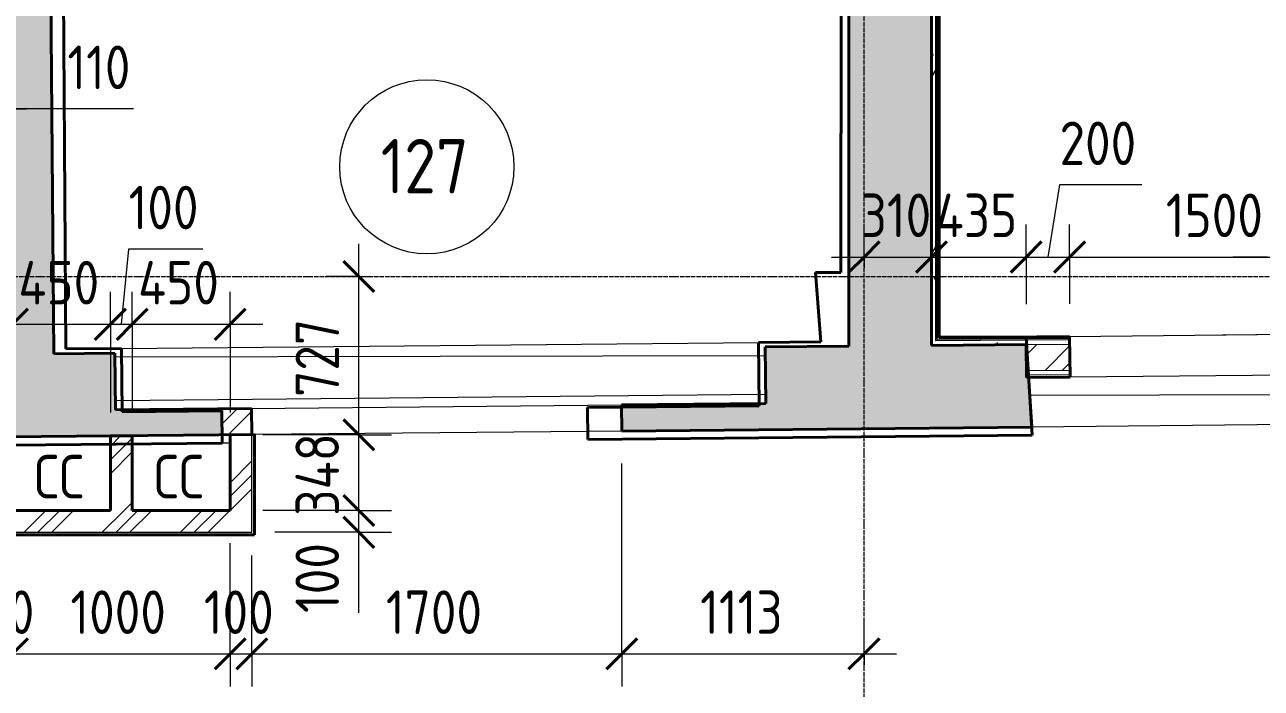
# Model space of a CAD drawing. Header units: millimetres. Extents: x -11886 to 68941, y -8130 to 45506.
# Drawn here: x 42554 to 48235, y 11365 to 14414 of the extents above; entities that cross this region are included whole.
import ezdxf

# ---------------------------------------------------------------- set-up
doc = ezdxf.new("R2010")
doc.units = ezdxf.units.MM
doc.linetypes.add('ADSK_Линия сетки', pattern=[25, 20, -2.5, 0, -2.5])
for name, color, linetype, lineweight in [('Аннотация', 7, 'Continuous', 9), ('Марки помещений', 7, 'Continuous', 20), ('Оси', 7, 'Continuous', 9), ('Перекрытие', 7, 'Continuous', 18), ('Размеры', 7, 'Continuous', 9), ('Размеры-100', 7, 'Continuous', 9), ('Стены', 7, 'Continuous', 18), ('Стены внутренние', 7, 'Continuous', 18), ('Стены штриховка', 7, 'Continuous', 18)]:
    doc.layers.add(name, color=color, linetype=linetype, lineweight=lineweight)
doc.layers.add('Стены разрез', color=7, linetype='Continuous', lineweight=40, true_color=0xbb5389)
doc.styles.add('GOST Common_1', font='GOST_Common.ttf', dxfattribs={"width": 0.9, "height": 200})
doc.styles.add('GOST Common_2', font='GOST_Common.ttf', dxfattribs={"width": 0.9, "height": 250})
doc.dimstyles.new('ADSK_Основной_2_мм_Округление_до_1_мм_1', dxfattribs={"dimscale": 304.8, "dimtxt": 201.142999, "dimasz": 0.463911, "dimexe": 0.492126, "dimexo": 0.492126, "dimgap": 0.098425, "dimtad": 1, "dimdec": 0, "dimdsep": 46, "dimtxsty": 'GOST Common_1', "dimblk1": 'OBLIQUE', "dimblk2": 'OBLIQUE', "dimsah": 1, "dimcen": 0.09, "dimdle": 0.492126, "dimazin": 2, "dimtfac": 1, "dimtdec": 4, "dimtix": 1, "dimtmove": 1, "dimatfit": 3, "dimfxl": 1, "dimtvp": 1, "dimtolj": 1, "dimtzin": 0, "dimlwd": 20, "dimlwe": 20, "dimarcsym": 2})
doc.dimstyles.new('ADSK_Основной_2_мм_Округление_до_1_мм_2', dxfattribs={"dimscale": 304.8, "dimtxt": 201.142999, "dimasz": 0.463911, "dimexe": 0.492126, "dimexo": 0.492126, "dimgap": 0.098425, "dimtad": 1, "dimdec": 0, "dimdsep": 46, "dimtxsty": 'GOST Common_1', "dimblk1": 'OBLIQUE', "dimblk2": 'OBLIQUE', "dimsah": 1, "dimcen": 0.09, "dimdle": 0.492126, "dimazin": 2, "dimtfac": 1, "dimtdec": 4, "dimtix": 1, "dimtmove": 0, "dimatfit": 3, "dimfxl": 1, "dimtvp": 1, "dimtolj": 1, "dimtzin": 0, "dimlwd": 20, "dimlwe": 20, "dimarcsym": 2})
pattern_1 = [(45, (0, 0), (-179.6051, 179.6051), []), (45, (63.5, 0), (0, 359.2102), []), (45, (-63.5, 0), (0, 359.2102), [])]
pattern_2 = [(45, (0, 0), (-117.8655, 117.8655), []), (45, (78.58, 0), (-117.8655, 117.8655), [])]
pattern_3 = [(0, (0, 0), (406.4, 101.6), [33.528, -271.272, 33.528, -271.272, -1625.6]), (0, (0, 0), (406.4, 101.6), [-609.6, 33.528, -576.072, 33.528, -271.272, -711.2]), (0, (0, 0), (406.4, 101.6), [-1524, 33.528, -169.672, 33.528, -474.472]), (120, (152.4, 50.8), (-291.18818, 301.15272), [33.528, -271.272, 33.528, -271.272, -1625.6]), (120, (152.4, 50.8), (-291.18818, 301.15272), [-609.6, 33.528, -576.072, 33.528, -271.272, -711.2]), (120, (152.4, 50.8), (-291.18818, 301.15272), [-1524, 33.528, -169.672, 33.528, -474.472]), (240, (203.2, 254), (-115.21182, -402.75272), [33.528, -271.272, 33.528, -271.272, -1625.6]), (240, (203.2, 254), (-115.21182, -402.75272), [-609.6, 33.528, -576.072, 33.528, -271.272, -711.2]), (240, (203.2, 254), (-115.21182, -402.75272), [-1524, 33.528, -169.672, 33.528, -474.472])]

# ---------------------------------------------------------------- blocks, each defined once
blk = doc.blocks.new('Существующие стены 1 эт - Существующие стены 1 эт-653793-01 План 1-го этажа кладочный')
at = {"layer": 'Стены', "color": 243, "true_color": 0xbb5389}
for p, q in [((48057.4, 12988.2), (48881.7, 12998)), ((42998, 12926.8), (45925.7, 12954)), ((43000.6, 12644.7), (42998, 12926.8)), ((45925.7, 12954), (45928.3, 12672.8)), ((47171.4, 12711.4), (47168.5, 12758.2)), ((47171.4, 12711.4), (48926.4, 12715.9)), ((43460, 12490.8), (43459.7, 12529.1)), ((42947, 12485.8), (42485.9, 12481.3)), ((43497, 12491.2), (43047, 12486.8)), ((43497, 12491.2), (43460, 12490.8))]:
    blk.add_line(p, q, dxfattribs=at)
at = {"layer": 'Стены разрез'}
for p, q in [((46753.5, 20347.9), (46754.6, 12979.9)), ((42742.3, 12924.4), (42704.1, 18614.3)), ((46311.8, 18629.8), (46303.4, 13275.5)), ((46303.4, 13275.5), (46187.6, 13275.7)), ((46187.6, 13275.7), (46210.8, 12956.7)), ((46210.8, 12956.7), (45925.7, 12954)), ((47154.9, 12977.5), (46754.6, 12979.9)), ((47182.8, 12527.4), (47154.9, 12977.5)), ((42998, 12926.8), (42742.3, 12924.4)), ((42998, 12926.8), (43000.7, 12635.2)), ((45925.7, 12954), (45928.4, 12662.4)), ((43458.6, 12639.4), (43000.7, 12635.2)), ((43460, 12490.8), (43458.6, 12639.4)), ((45139.7, 12655), (45928.4, 12662.4)), ((45141.2, 12507.4), (45139.7, 12655)), ((45141.2, 12507.4), (47182.8, 12527.4)), ((42485.9, 12481.3), (43460, 12490.8))]:
    blk.add_line(p, q, dxfattribs=at)
blk = doc.blocks.new('ADSK_Марка_Помещение_ОдноЗначение - Номер-247393-01 План 1-го этажа кладочный')
at = {"layer": 'Марки помещений'}
blk.add_circle((0, 0), 4, dxfattribs=at)
blk = doc.blocks.new('DIMBLOCK339-01 План 1-го этажа кладочный')
at = {"layer": 'Размеры-100', "lineweight": 20, "transparency": 16777216}
for p, q in [((42300.2, 14026.8), (42300.2, 14176.8)), ((42409.9, 14026.8), (42409.9, 14176.8)), ((42300.2, 14026.8), (42559.9, 14026.8)), ((42300.2, 14026.8), (42300.2, 13897)), ((42749.7, 14026.8), (42355.1, 14026.8)), ((42409.9, 14026.8), (42409.9, 13976.7)), ((43053.1, 14026.8), (42749.7, 14026.8))]:
    blk.add_line(p, q, dxfattribs=at)
at = {"layer": 'Размеры-100', "lineweight": 40, "transparency": 16777216}
for p, q in [((42300.2, 14026.8), (42370.9, 14097.5)), ((42409.9, 14026.8), (42480.6, 14097.5)), ((42300.2, 14026.8), (42229.5, 13956.1)), ((42409.9, 14026.8), (42339.2, 13956.1))]:
    blk.add_line(p, q, dxfattribs=at)
at = {"layer": 'Размеры-100', "color": 0, "lineweight": 20, "transparency": 16777216, "insert": (42749.7, 14318.1), "char_height": 200, "width": 364.103, "attachment_point": 1, "line_spacing_factor": 1.022761, "style": 'GOST Common_1'}
blk.add_mtext('110', dxfattribs=at)
blk = doc.blocks.new('_Oblique')
at = {"color": 0, "linetype": 'ByBlock', "lineweight": -2}
blk.add_line((-0.5, -0.5), (0.5, 0.5), dxfattribs=at)
blk = doc.blocks.new('DIMBLOCK353-01 План 1-го этажа кладочный')
at = {"layer": 'Размеры-100', "lineweight": 20, "transparency": 16777216}
for p, q in [((42497, 11522.8), (42497, 12031.4)), ((42397, 11522.8), (42397, 11919.4)), ((42397, 11522.8), (42497, 11522.8)), ((42397, 11522.8), (42397, 11372.8)), ((42497, 11522.8), (42497, 11372.8))]:
    blk.add_line(p, q, dxfattribs=at)
at = {"layer": 'Размеры-100', "lineweight": 40, "transparency": 16777216}
for p, q in [((42397, 11522.8), (42467.7, 11593.5)), ((42497, 11522.8), (42567.7, 11593.5)), ((42397, 11522.8), (42326.3, 11452.1)), ((42497, 11522.8), (42426.3, 11452.1))]:
    blk.add_line(p, q, dxfattribs=at)
at = {"layer": 'Размеры-100', "color": 0, "lineweight": 20, "transparency": 16777216, "insert": (42276.5, 11814.2), "char_height": 200, "width": 409.104, "attachment_point": 1, "line_spacing_factor": 1.022761, "style": 'GOST Common_1'}
blk.add_mtext('100', dxfattribs=at)
blk = doc.blocks.new('DIMBLOCK354-01 План 1-го этажа кладочный')
at = {"layer": 'Размеры-100', "lineweight": 20, "transparency": 16777216}
for p, q in [((42497, 11522.8), (42497, 12031.4)), ((43497, 11522.8), (43497, 12031.4)), ((42497, 11522.8), (43497, 11522.8)), ((42497, 11522.8), (42497, 11372.8)), ((43497, 11522.8), (43497, 11372.8))]:
    blk.add_line(p, q, dxfattribs=at)
at = {"layer": 'Размеры-100', "lineweight": 40, "transparency": 16777216}
for p, q in [((42497, 11522.8), (42567.7, 11593.5)), ((43497, 11522.8), (43567.7, 11593.5)), ((42497, 11522.8), (42426.3, 11452.1)), ((43497, 11522.8), (43426.3, 11452.1))]:
    blk.add_line(p, q, dxfattribs=at)
at = {"layer": 'Размеры-100', "color": 0, "lineweight": 20, "transparency": 16777216, "insert": (42763.4, 11814.2), "char_height": 200, "width": 560.473, "attachment_point": 1, "line_spacing_factor": 1.022761, "style": 'GOST Common_1'}
blk.add_mtext('1000', dxfattribs=at)
blk = doc.blocks.new('DIMBLOCK355-01 План 1-го этажа кладочный')
at = {"layer": 'Размеры-100', "lineweight": 20, "transparency": 16777216}
for p, q in [((43497, 11522.8), (43497, 12031.4)), ((43597, 11522.8), (43597, 11975.4)), ((43497, 11522.8), (43597, 11522.8)), ((43497, 11522.8), (43497, 11372.8)), ((43597, 11522.8), (43597, 11372.8))]:
    blk.add_line(p, q, dxfattribs=at)
at = {"layer": 'Размеры-100', "lineweight": 40, "transparency": 16777216}
for p, q in [((43497, 11522.8), (43567.7, 11593.5)), ((43597, 11522.8), (43667.7, 11593.5)), ((43497, 11522.8), (43426.3, 11452.1)), ((43597, 11522.8), (43526.3, 11452.1))]:
    blk.add_line(p, q, dxfattribs=at)
at = {"layer": 'Размеры-100', "color": 0, "lineweight": 20, "transparency": 16777216, "insert": (43376.5, 11814.2), "char_height": 200, "width": 409.104, "attachment_point": 1, "line_spacing_factor": 1.022761, "style": 'GOST Common_1'}
blk.add_mtext('100', dxfattribs=at)
blk = doc.blocks.new('DIMBLOCK356-01 План 1-го этажа кладочный')
at = {"layer": 'Размеры-100', "lineweight": 20, "transparency": 16777216}
for p, q in [((45296.9, 11522.8), (45296.9, 12396.8)), ((43597, 11522.8), (43597, 11975.4)), ((43597, 11522.8), (45296.9, 11522.8)), ((43597, 11522.8), (43597, 11372.8)), ((45296.9, 11522.8), (45296.9, 11372.8))]:
    blk.add_line(p, q, dxfattribs=at)
at = {"layer": 'Размеры-100', "lineweight": 40, "transparency": 16777216}
for p, q in [((43597, 11522.8), (43667.7, 11593.5)), ((45296.9, 11522.8), (45367.6, 11593.5)), ((43597, 11522.8), (43526.3, 11452.1)), ((45296.9, 11522.8), (45226.2, 11452.1))]:
    blk.add_line(p, q, dxfattribs=at)
at = {"layer": 'Размеры-100', "color": 0, "lineweight": 20, "transparency": 16777216, "insert": (44213.4, 11814.2), "char_height": 200, "width": 560.473, "attachment_point": 1, "line_spacing_factor": 1.022761, "style": 'GOST Common_1'}
blk.add_mtext('1700', dxfattribs=at)
blk = doc.blocks.new('DIMBLOCK357-01 План 1-го этажа кладочный')
at = {"layer": 'Размеры-100', "lineweight": 20, "transparency": 16777216}
for p, q in [((45296.9, 11522.8), (45296.9, 12396.8)), ((46409.9, 11522.8), (46409.9, 11672.8)), ((45296.9, 11522.8), (46559.9, 11522.8)), ((45296.9, 11522.8), (45296.9, 11372.8)), ((46409.9, 11522.8), (46409.9, 11472.8))]:
    blk.add_line(p, q, dxfattribs=at)
at = {"layer": 'Размеры-100', "lineweight": 40, "transparency": 16777216}
for p, q in [((45296.9, 11522.8), (45367.6, 11593.5)), ((46409.9, 11522.8), (46480.6, 11593.5)), ((45296.9, 11522.8), (45226.2, 11452.1)), ((46409.9, 11522.8), (46339.2, 11452.1))]:
    blk.add_line(p, q, dxfattribs=at)
at = {"layer": 'Размеры-100', "color": 0, "lineweight": 20, "transparency": 16777216, "insert": (45657.4, 11814.2), "char_height": 200, "width": 470.47, "attachment_point": 1, "line_spacing_factor": 1.022761, "style": 'GOST Common_1'}
blk.add_mtext('1113', dxfattribs=at)
blk = doc.blocks.new('DIMBLOCK463-01 План 1-го этажа кладочный')
at = {"layer": 'Размеры-100', "lineweight": 40, "transparency": 16777216}
for p, q in [((44089.2, 12181.4), (44018.5, 12252.1)), ((44089.2, 12181.4), (44159.9, 12110.7)), ((44089.2, 12081.4), (44018.5, 12152.1)), ((44089.2, 12081.4), (44159.9, 12010.7))]:
    blk.add_line(p, q, dxfattribs=at)
at = {"layer": 'Размеры-100', "lineweight": 20, "transparency": 16777216}
for p, q in [((44089.2, 12181.4), (43647, 12181.4)), ((44089.2, 11931.4), (44089.2, 12181.4)), ((44089.2, 12181.4), (44239.2, 12181.4)), ((44089.2, 12051.5), (44089.2, 12131.4)), ((44089.2, 12081.4), (43703, 12081.4)), ((44089.2, 12081.4), (44239.2, 12081.4)), ((44089.2, 11710.6), (44089.2, 12051.5))]:
    blk.add_line(p, q, dxfattribs=at)
at = {"layer": 'Размеры-100', "color": 0, "lineweight": 20, "transparency": 16777216, "insert": (43797.8, 11710.6), "char_height": 200, "width": 409.104, "attachment_point": 1, "rotation": 90, "line_spacing_factor": 1.022761, "style": 'GOST Common_1'}
blk.add_mtext('100', dxfattribs=at)
blk = doc.blocks.new('DIMBLOCK464-01 План 1-го этажа кладочный')
at = {"layer": 'Размеры-100', "lineweight": 40, "transparency": 16777216}
for p, q in [((44089.2, 12529.5), (44018.5, 12600.2)), ((44089.2, 12529.5), (44159.9, 12458.8)), ((44089.2, 12181.4), (44018.5, 12252.1)), ((44089.2, 12181.4), (44159.9, 12110.7))]:
    blk.add_line(p, q, dxfattribs=at)
at = {"layer": 'Размеры-100', "lineweight": 20, "transparency": 16777216}
for p, q in [((44089.2, 12529.5), (43647, 12529.5)), ((44089.2, 12181.4), (44089.2, 12529.5)), ((44089.2, 12529.5), (44239.2, 12529.5)), ((44089.2, 12181.4), (43647, 12181.4)), ((44089.2, 12181.4), (44239.2, 12181.4))]:
    blk.add_line(p, q, dxfattribs=at)
at = {"layer": 'Размеры-100', "color": 0, "lineweight": 20, "transparency": 16777216, "insert": (43797.8, 12157.7), "char_height": 200, "width": 474.561, "attachment_point": 1, "rotation": 90, "line_spacing_factor": 1.022761, "style": 'GOST Common_1'}
blk.add_mtext('348', dxfattribs=at)
blk = doc.blocks.new('DIMBLOCK465-01 План 1-го этажа кладочный')
at = {"layer": 'Размеры-100', "lineweight": 20, "transparency": 16777216}
for p, q in [((44089.2, 12529.5), (44089.2, 13406.8)), ((44089.2, 13256.8), (43939.2, 13256.8)), ((44089.2, 13256.8), (44139.2, 13256.8)), ((44089.2, 12529.5), (43647, 12529.5)), ((44089.2, 12529.5), (44239.2, 12529.5))]:
    blk.add_line(p, q, dxfattribs=at)
at = {"layer": 'Размеры-100', "lineweight": 40, "transparency": 16777216}
for p, q in [((44089.2, 13256.8), (44018.5, 13327.5)), ((44089.2, 13256.8), (44159.9, 13186.1)), ((44089.2, 12529.5), (44018.5, 12600.2)), ((44089.2, 12529.5), (44159.9, 12458.8))]:
    blk.add_line(p, q, dxfattribs=at)
at = {"layer": 'Размеры-100', "color": 0, "lineweight": 20, "transparency": 16777216, "insert": (43797.8, 12703.9), "char_height": 200, "width": 454.106, "attachment_point": 1, "rotation": 90, "line_spacing_factor": 1.022761, "style": 'GOST Common_1'}
blk.add_mtext('727', dxfattribs=at)
blk = doc.blocks.new('DIMBLOCK467-01 План 1-го этажа кладочный')
at = {"layer": 'Размеры-100', "lineweight": 20, "transparency": 16777216}
for p, q in [((42497, 13037.2), (42497, 13187.2)), ((42947, 13037.2), (42947, 13187.2)), ((42347, 13037.2), (42947, 13037.2)), ((42497, 13037.2), (42497, 12631.3)), ((42947, 13037.2), (42947, 12631.3))]:
    blk.add_line(p, q, dxfattribs=at)
at = {"layer": 'Размеры-100', "lineweight": 40, "transparency": 16777216}
for p, q in [((42497, 13037.2), (42567.7, 13107.9)), ((42947, 13037.2), (43017.7, 13107.9)), ((42497, 13037.2), (42426.3, 12966.5)), ((42947, 13037.2), (42876.3, 12966.5))]:
    blk.add_line(p, q, dxfattribs=at)
at = {"layer": 'Размеры-100', "color": 0, "lineweight": 20, "transparency": 16777216, "insert": (42524.2, 13328.5), "char_height": 200, "width": 474.561, "attachment_point": 1, "line_spacing_factor": 1.022761, "style": 'GOST Common_1'}
blk.add_mtext('450', dxfattribs=at)
blk = doc.blocks.new('DIMBLOCK468-01 План 1-го этажа кладочный')
at = {"layer": 'Размеры-100', "lineweight": 20, "transparency": 16777216}
for p, q in [((43031, 13382.5), (42997, 13037.2)), ((43371.9, 13382.5), (43031, 13382.5)), ((42947, 13037.2), (42947, 13187.2)), ((43047, 13037.2), (43047, 13187.2)), ((42947, 13037.2), (43047, 13037.2)), ((42947, 13037.2), (42947, 12631.3)), ((43047, 13037.2), (43047, 12631.3))]:
    blk.add_line(p, q, dxfattribs=at)
at = {"layer": 'Размеры-100', "lineweight": 40, "transparency": 16777216}
for p, q in [((42947, 13037.2), (43017.7, 13107.9)), ((43047, 13037.2), (43117.7, 13107.9)), ((42947, 13037.2), (42876.3, 12966.5)), ((43047, 13037.2), (42976.3, 12966.5))]:
    blk.add_line(p, q, dxfattribs=at)
at = {"layer": 'Размеры-100', "color": 0, "lineweight": 20, "transparency": 16777216, "insert": (43031, 13673.9), "char_height": 200, "width": 409.104, "attachment_point": 1, "line_spacing_factor": 1.022761, "style": 'GOST Common_1'}
blk.add_mtext('100', dxfattribs=at)
blk = doc.blocks.new('DIMBLOCK469-01 План 1-го этажа кладочный')
at = {"layer": 'Размеры-100', "lineweight": 20, "transparency": 16777216}
for p, q in [((43047, 13037.2), (43047, 13187.2)), ((43497, 13037.2), (43497, 13187.2)), ((43047, 13037.2), (43647, 13037.2)), ((43047, 13037.2), (43047, 12631.3)), ((43497, 13037.2), (43497, 12631.3))]:
    blk.add_line(p, q, dxfattribs=at)
at = {"layer": 'Размеры-100', "lineweight": 40, "transparency": 16777216}
for p, q in [((43047, 13037.2), (43117.7, 13107.9)), ((43497, 13037.2), (43567.7, 13107.9)), ((43047, 13037.2), (42976.3, 12966.5)), ((43497, 13037.2), (43426.3, 12966.5))]:
    blk.add_line(p, q, dxfattribs=at)
at = {"layer": 'Размеры-100', "color": 0, "lineweight": 20, "transparency": 16777216, "insert": (43074.2, 13328.5), "char_height": 200, "width": 474.561, "attachment_point": 1, "line_spacing_factor": 1.022761, "style": 'GOST Common_1'}
blk.add_mtext('450', dxfattribs=at)
blk = doc.blocks.new('DIMBLOCK471-01 План 1-го этажа кладочный')
at = {"layer": 'Размеры-100', "lineweight": 20, "transparency": 16777216}
for p, q in [((46409.9, 13346.5), (46409.9, 13496.5)), ((46719.9, 13346.5), (46719.9, 13496.5)), ((46259.9, 13346.5), (46719.9, 13346.5)), ((46409.9, 13346.5), (46409.9, 13296.5)), ((46719.9, 13346.5), (46719.9, 13296.5))]:
    blk.add_line(p, q, dxfattribs=at)
at = {"layer": 'Размеры-100', "lineweight": 40, "transparency": 16777216}
for p, q in [((46409.9, 13346.5), (46480.6, 13417.2)), ((46719.9, 13346.5), (46790.6, 13417.2)), ((46409.9, 13346.5), (46339.2, 13275.8)), ((46719.9, 13346.5), (46649.2, 13275.8))]:
    blk.add_line(p, q, dxfattribs=at)
at = {"layer": 'Размеры-100', "color": 0, "lineweight": 20, "transparency": 16777216, "insert": (46394.4, 13637.9), "char_height": 200, "width": 409.104, "attachment_point": 1, "line_spacing_factor": 1.022761, "style": 'GOST Common_1'}
blk.add_mtext('310', dxfattribs=at)
blk = doc.blocks.new('DIMBLOCK472-01 План 1-го этажа кладочный')
at = {"layer": 'Размеры-100', "lineweight": 20, "transparency": 16777216}
for p, q in [((46719.9, 13346.5), (46719.9, 13496.5)), ((47154.7, 13346.5), (47154.7, 13496.5)), ((46719.9, 13346.5), (47154.7, 13346.5)), ((46719.9, 13346.5), (46719.9, 13296.5)), ((47154.7, 13346.5), (47154.7, 13129.6))]:
    blk.add_line(p, q, dxfattribs=at)
at = {"layer": 'Размеры-100', "lineweight": 40, "transparency": 16777216}
for p, q in [((46719.9, 13346.5), (46790.6, 13417.2)), ((47154.7, 13346.5), (47225.4, 13417.2)), ((46719.9, 13346.5), (46649.2, 13275.8)), ((47154.7, 13346.5), (47084, 13275.8))]:
    blk.add_line(p, q, dxfattribs=at)
at = {"layer": 'Размеры-100', "color": 0, "lineweight": 20, "transparency": 16777216, "insert": (46739.5, 13637.9), "char_height": 200, "width": 474.561, "attachment_point": 1, "line_spacing_factor": 1.022761, "style": 'GOST Common_1'}
blk.add_mtext('435', dxfattribs=at)
blk = doc.blocks.new('DIMBLOCK473-01 План 1-го этажа кладочный')
at = {"layer": 'Размеры-100', "lineweight": 20, "transparency": 16777216}
for p, q in [((47308.2, 13677.5), (47254.7, 13346.5)), ((47686.6, 13677.5), (47308.2, 13677.5)), ((47154.7, 13346.5), (47154.7, 13496.5)), ((47354.7, 13346.5), (47354.7, 13496.5)), ((47154.7, 13346.5), (47354.7, 13346.5)), ((47154.7, 13346.5), (47154.7, 13129.6)), ((47354.7, 13346.5), (47354.7, 13131.5))]:
    blk.add_line(p, q, dxfattribs=at)
at = {"layer": 'Размеры-100', "lineweight": 40, "transparency": 16777216}
for p, q in [((47154.7, 13346.5), (47225.4, 13417.2)), ((47354.7, 13346.5), (47425.4, 13417.2)), ((47154.7, 13346.5), (47084, 13275.8)), ((47354.7, 13346.5), (47284, 13275.8))]:
    blk.add_line(p, q, dxfattribs=at)
at = {"layer": 'Размеры-100', "color": 0, "lineweight": 20, "transparency": 16777216, "insert": (47308.2, 13968.9), "char_height": 200, "width": 454.106, "attachment_point": 1, "line_spacing_factor": 1.022761, "style": 'GOST Common_1'}
blk.add_mtext('200', dxfattribs=at)
blk = doc.blocks.new('DIMBLOCK474-01 План 1-го этажа кладочный')
at = {"layer": 'Размеры-100', "lineweight": 20, "transparency": 16777216}
for p, q in [((47354.7, 13346.5), (47354.7, 13496.5)), ((48854.6, 13346.5), (48854.6, 13496.5)), ((47354.7, 13346.5), (49004.6, 13346.5)), ((47354.7, 13346.5), (47354.7, 13131.5)), ((47796.7, 13346.5), (48263.8, 13346.5)), ((48263.8, 13346.5), (48104.7, 13346.5)), ((48854.6, 13346.5), (48854.6, 13145.9))]:
    blk.add_line(p, q, dxfattribs=at)
at = {"layer": 'Размеры-100', "lineweight": 40, "transparency": 16777216}
for p, q in [((47354.7, 13346.5), (47425.4, 13417.2)), ((48854.6, 13346.5), (48925.3, 13417.2)), ((47354.7, 13346.5), (47284, 13275.8)), ((48854.6, 13346.5), (48783.9, 13275.8))]:
    blk.add_line(p, q, dxfattribs=at)
at = {"layer": 'Размеры-100', "color": 0, "lineweight": 20, "transparency": 16777216, "insert": (47796.7, 13637.9), "char_height": 200, "width": 560.473, "attachment_point": 1, "line_spacing_factor": 1.022761, "style": 'GOST Common_1'}
blk.add_mtext('1500', dxfattribs=at)

msp = doc.modelspace()

# ---------------------------------------------------------------- hatches: boundary and pattern name
at = {"layer": 'Стены внутренние', "true_color": 0xc0c0c0}
for points in [[(42306.6, 12898.1), (42686.6, 12901.7), (42630.3, 20425.5), (42250.3, 20422.6), (42295.7, 14351.7)], [(46339.9, 12936.8), (46719.9, 12940.4), (46719.9, 20395), (46543.2, 20395.8), (46542.5, 20424.1), (46339.9, 20424.1), (46339.9, 12979.9)]]:
    msp.add_hatch(color=9, dxfattribs=at).paths.add_polyline_path(points)
at = {"layer": 'Стены внутренние', "lineweight": 9}
h = msp.add_hatch(dxfattribs=at)
h.set_pattern_fill('FP_2', color=256, style=0, pattern_type=2)
h.set_pattern_definition(pattern_3)
h.paths.add_polyline_path([(46719.9, 12940.4), (46739.9, 12940.6), (46739.9, 16736.5), (46719.9, 16736.5), (46719.9, 12944.6)])
at = {"layer": 'Стены внутренние', "true_color": 0xc0c0c0}
h = msp.add_hatch(color=9, dxfattribs=at)
h.paths.add_polyline_path([(45959.5, 12553.1), (47180.5, 12564.8), (47156.9, 12944.6), (45955.8, 12933.1), (45959.1, 12585.8)])
h.paths.add_polyline_path([(48926.8, 12581.6), (49367.5, 12585.8), (49367, 12965.8), (48925.6, 12961.6), (48926.8, 12585.8)])
at = {"layer": 'Стены внутренние', "lineweight": 9}
h = msp.add_hatch(dxfattribs=at)
h.set_pattern_fill('FP_2', color=256, style=0, pattern_type=2)
h.set_pattern_definition(pattern_3)
h.paths.add_polyline_path([(46739.9, 12940.6), (47155, 12945.6), (47154.9, 12964.6), (46739.9, 12960.6), (46739.9, 12942.2)])
h = msp.add_hatch(dxfattribs=at)
h.set_pattern_fill('FP_1', color=256, style=0, pattern_type=2)
h.set_pattern_definition(pattern_2)
h.paths.add_polyline_path([(47164.4, 12824.7), (47356.2, 12826.5), (47354.7, 12946.5), (47156.9, 12944.6), (47164.1, 12829.4)])
h.paths.add_polyline_path([(48856.1, 12840.9), (48926, 12841.6), (48925.5, 12961.6), (48855, 12960.9), (48855.6, 12895)])
at = {"layer": 'Стены внутренние', "true_color": 0xc0c0c0}
h = msp.add_hatch(color=9, dxfattribs=at)
h.paths.add_polyline_path([(39290.5, 12489.2), (39650.6, 12492.6), (39646.9, 12872.6), (39286.9, 12869.2), (39290.3, 12516)])
h.paths.add_polyline_path([(40680.5, 12502.5), (42971.9, 12524.5), (42968.2, 12904.4), (40676.9, 12882.5), (40680.4, 12516)])
h = msp.add_hatch(color=9, dxfattribs=at)
h.paths.add_polyline_path([(42971.9, 12524.5), (43459.7, 12529.1), (43458.5, 12649.1), (42970.7, 12644.5), (42970.9, 12626.2)])
h.paths.add_polyline_path([(45296.9, 12546.8), (45959.5, 12553.1), (45958.3, 12673.1), (45295.7, 12666.7), (45296.5, 12585.8)])
at = {"layer": 'Стены внутренние', "lineweight": 9}
h = msp.add_hatch(dxfattribs=at)
h.set_pattern_fill('FP_1', color=256, style=0, pattern_type=2)
h.set_pattern_definition(pattern_2)
h.paths.add_polyline_path([(43459.7, 12529.1), (43597, 12530.5), (43595.8, 12650.4), (43458.5, 12649.1), (43459.7, 12530.5)])
h = msp.add_hatch(dxfattribs=at)
h.set_pattern_fill('FP_3', color=256, style=0, pattern_type=2)
h.set_pattern_definition(pattern_1)
h.paths.add_polyline_path([(43047, 12181.4), (43047, 12524.7), (42947, 12524.2), (42947, 12181.4), (43000.7, 12181.4)])
h = msp.add_hatch(dxfattribs=at)
h.set_pattern_fill('FP_3', color=256, style=0, pattern_type=2)
h.set_pattern_definition(pattern_1)
h.paths.add_polyline_path([(43597, 12081.4), (43595.8, 12530.4), (43497, 12529.5), (43497, 12081.4)])
h = msp.add_hatch(dxfattribs=at)
h.set_pattern_fill('FP_3', color=256, style=0, pattern_type=2)
h.set_pattern_definition(pattern_1)
h.paths.add_polyline_path([(43460, 12081.4), (43497, 12081.4), (43497, 12181.4), (42497, 12181.4), (42497, 12081.4), (43458.6, 12081.4)])

# ---------------------------------------------------------------- linework, layer by layer
at = {"layer": 'Оси', "linetype": 'ADSK_Линия сетки'}
for p, q in [((46409.9, -7330.4), (46409.9, 44534.8)), ((-11086.2, 13256.8), (57141.7, 13256.8))]:
    msp.add_line(p, q, dxfattribs=at)
at = {"layer": 'Перекрытие', "color": 136, "true_color": 0x008080}
for p, q in [((45956.2, 12891.6), (42968.4, 12886.7)), ((45957.9, 12715.4), (42970.3, 12686))]:
    msp.add_line(p, q, dxfattribs=at)
at = {"layer": 'Перекрытие', "color": 7, "true_color": 0xffffff}
for p, q in [((48926.8, 12581.6), (47180.5, 12564.8)), ((45296.9, 12546.8), (45140.7, 12545.3))]:
    msp.add_line(p, q, dxfattribs=at)
at = {"layer": 'Стены внутренние', "lineweight": 40}
for p, q in [((42686.6, 12901.7), (42630.3, 20425.5)), ((46339.9, 20424.1), (46339.9, 12936.8)), ((46719.9, 16708.5), (46719.9, 12940.4)), ((46754.9, 12975.7), (46754.9, 16708.5)), ((47354.7, 12981.5), (46754.9, 12975.7)), ((47356.5, 12794.5), (47354.7, 12981.5)), ((42968.2, 12904.4), (42686.6, 12901.7)), ((42970.7, 12644.5), (42968.2, 12904.4)), ((46339.9, 12936.8), (45955.8, 12933.1)), ((45955.8, 12933.1), (45958.3, 12673.1)), ((46719.9, 12940.4), (47156.9, 12944.6)), ((47155, 12944.6), (47156.5, 12792.6)), ((47180.5, 12564.8), (47156.9, 12944.6)), ((47156.5, 12792.6), (47356.5, 12794.5)), ((45958.3, 12673.1), (45295.7, 12666.7)), ((43595.8, 12650.4), (42970.7, 12644.5)), ((43597, 12530.5), (43595.8, 12650.4)), ((45295.7, 12666.7), (45296.9, 12546.8)), ((45296.9, 12546.8), (47180.5, 12564.8)), ((42464.8, 12519.6), (43609, 12530.6)), ((42947, 12524.7), (42947, 12181.4)), ((43047, 12524.7), (42947, 12524.7)), ((43047, 12181.4), (43047, 12524.7)), ((43497, 12529.5), (43497, 12181.4)), ((43609, 12069.4), (43609, 12530.6)), ((42947, 12181.4), (42497, 12181.4)), ((43497, 12181.4), (43047, 12181.4)), ((42055.7, 12069.4), (43609, 12069.4))]:
    msp.add_line(p, q, dxfattribs=at)
at = {"layer": 'Стены внутренние'}
for p, q in [((47354.7, 12981.5), (48854.6, 12995.9)), ((48856.4, 12808.9), (47356.5, 12794.5)), ((47171.4, 12711.4), (48926.4, 12715.9)), ((43459.7, 12529.1), (43458.5, 12649.1)), ((43458.5, 12649.1), (43459.7, 12529.1)), ((43595.8, 12650.4), (45295.7, 12666.7)), ((45140.7, 12545.3), (43609, 12530.6))]:
    msp.add_line(p, q, dxfattribs=at)
at = {"layer": 'Стены штриховка'}
for p, q in [((46739.9, 12960.6), (46739.9, 16736.5)), ((46745.9, 12966.7), (46745.9, 16717.5)), ((47354.8, 12966.5), (46739.9, 12960.6)), ((47354.8, 12972.5), (46745.9, 12966.7)), ((47154.9, 12964.6), (47155, 12944.6)), ((47156.9, 12944.6), (47355, 12946.5)), ((47156.2, 12824.6), (47356.2, 12826.5)), ((47156.4, 12804.6), (47356.4, 12806.5)), ((47156.5, 12794.6), (47356.5, 12796.5)), ((43597, 12081.4), (43597, 12530.5)), ((43607, 12069.4), (43607, 12530.5)), ((42055.7, 12071.4), (43609, 12071.4)), ((42397, 12081.4), (43597, 12081.4)), ((43597, 12071.4), (43597, 12069.4))]:
    msp.add_line(p, q, dxfattribs=at)

# ---------------------------------------------------------------- block references
at = {"layer": 'Марки помещений', "xscale": 99.99999999999993, "yscale": 99.99999999999993, "zscale": 99.99999999999993}
msp.add_blockref('ADSK_Марка_Помещение_ОдноЗначение - Номер-247393-01 План 1-го этажа кладочный', (44401.2, 13761.1), dxfattribs=at)
at = {"layer": 'Стены разрез'}
msp.add_blockref('Существующие стены 1 эт - Существующие стены 1 эт-653793-01 План 1-го этажа кладочный', (0, 0), dxfattribs=at)

# ---------------------------------------------------------------- texts
at = {"layer": 'Аннотация', "char_height": 200, "width": 317.468, "attachment_point": 1, "style": 'GOST Common_1'}
for insert in [(42597.3, 12437.2), (43147.3, 12437.2)]:
    msp.add_mtext('СС', dxfattribs=dict(at, insert=insert))
at = {"layer": 'Марки помещений', "lineweight": 9, "insert": (44189.3, 13888.9), "char_height": 250, "width": 526.709, "attachment_point": 1, "style": 'GOST Common_2'}
msp.add_mtext('127', dxfattribs=at)

# ---------------------------------------------------------------- dimensions: what is measured, and where the dimension line sits
at = {"layer": 'Размеры', "lineweight": 20}
for base, p1, p2, override, picture, middle in [((42409.9, 14026.8), (42300.2, 13747), (42409.9, 14126.7), {"dimpost": '<>', "dimfxl": 395.297565}, 'DIMBLOCK339-01 План 1-го этажа кладочный', (42931.7, 14184.8)), ((47354.7, 13346.5), (47154.7, 12979.6), (47354.7, 12981.5), {"dimpost": '<>', "dimfxl": 200}, 'DIMBLOCK473-01 План 1-го этажа кладочный', (47535.3, 13835.6)), ((43047, 13037.2), (42947, 12481.3), (43047, 12481.3), {"dimpost": '<>', "dimfxl": 100}, 'DIMBLOCK468-01 План 1-го этажа кладочный', (43235.6, 13540.5)), ((48854.6, 13346.5), (47354.7, 12981.5), (48854.6, 12995.9), {"dimpost": '<>', "dimfxl": 1500}, 'DIMBLOCK474-01 План 1-го этажа кладочный', (48077, 13504.5))]:
    dim = msp.add_linear_dim(base=base, p1=p1, p2=p2, dimstyle='ADSK_Основной_2_мм_Округление_до_1_мм_1', override=override, dxfattribs=at)
    dim.commit()
    dim.dimension.update_dxf_attribs({"geometry": picture, "text_midpoint": middle, "dimtype": 160})
for base, p1, p2, override, picture, middle in [((46719.9, 13346.5), (46409.9, 13446.5), (46719.9, 13446.5), {"dimpost": '<>', "dimfxl": 309.941875}, 'DIMBLOCK471-01 План 1-го этажа кладочный', (46564.9, 13476.5)), ((47154.7, 13346.5), (46719.9, 13446.5), (47154.7, 12979.6), {"dimpost": '<>', "dimfxl": 638.048385}, 'DIMBLOCK472-01 План 1-го этажа кладочный', (46937.3, 13476.5)), ((42947, 13037.2), (42497, 12481.3), (42947, 12481.3), {"dimpost": '<>', "dimfxl": 450}, 'DIMBLOCK467-01 План 1-го этажа кладочный', (42722, 13167.2)), ((43497, 13037.2), (43047, 12481.3), (43497, 12481.3), {"dimpost": '<>', "dimfxl": 450}, 'DIMBLOCK469-01 План 1-го этажа кладочный', (43272, 13167.2)), ((45296.9, 11522.8), (43597, 12125.4), (45296.9, 12546.8), {"dimpost": '<>', "dimfxl": 1751.351302}, 'DIMBLOCK356-01 План 1-го этажа кладочный', (44446.9, 11652.8)), ((46409.9, 11522.8), (45296.9, 12546.8), (46409.9, 11622.8), {"dimpost": '<>', "dimfxl": 1446.545805}, 'DIMBLOCK357-01 План 1-го этажа кладочный', (45853.4, 11652.8)), ((42497, 11522.8), (42397, 12069.4), (42497, 12181.4), {"dimpost": '<>', "dimfxl": 150.146595}, 'DIMBLOCK353-01 План 1-го этажа кладочный', (42447, 11652.8)), ((43497, 11522.8), (42497, 12181.4), (43497, 12181.4), {"dimpost": '<>', "dimfxl": 1000}, 'DIMBLOCK354-01 План 1-го этажа кладочный', (42997, 11652.8)), ((43597, 11522.8), (43497, 12181.4), (43597, 12125.4), {"dimpost": '<>', "dimfxl": 114.61239}, 'DIMBLOCK355-01 План 1-го этажа кладочный', (43547, 11652.8))]:
    dim = msp.add_linear_dim(base=base, p1=p1, p2=p2, dimstyle='ADSK_Основной_2_мм_Округление_до_1_мм_2', override=override, dxfattribs=at)
    dim.commit()
    dim.dimension.update_dxf_attribs({"geometry": picture, "text_midpoint": middle})
for base, p1, p2, override, picture, middle in [((44089.2, 13256.8), (43497, 12529.5), (43989.2, 13256.8), {"dimpost": '<>', "dimfxl": 878.206204}, 'DIMBLOCK465-01 План 1-го этажа кладочный', (43959.2, 12893.1)), ((44089.2, 12529.5), (43497, 12181.4), (43497, 12529.5), {"dimpost": '<>', "dimfxl": 348.048121}, 'DIMBLOCK464-01 План 1-го этажа кладочный', (43959.2, 12355.5))]:
    dim = msp.add_linear_dim(base=base, p1=p1, p2=p2, angle=90, dimstyle='ADSK_Основной_2_мм_Округление_до_1_мм_2', override=override, dxfattribs=at)
    dim.commit()
    dim.dimension.update_dxf_attribs({"geometry": picture, "text_midpoint": middle})
dim = msp.add_linear_dim(base=(44089.2, 12181.4), p1=(43553, 12081.4), p2=(43497, 12181.4), angle=90, dimstyle='ADSK_Основной_2_мм_Округление_до_1_мм_1', override={"dimpost": '<>', "dimfxl": 114.61239}, dxfattribs=at)
dim.commit()
dim.dimension.update_dxf_attribs({"geometry": 'DIMBLOCK463-01 План 1-го этажа кладочный', "text_midpoint": (43931.1, 11915.2), "dimtype": 160, "text_rotation": 90})

doc.saveas('drawing.dxf')
